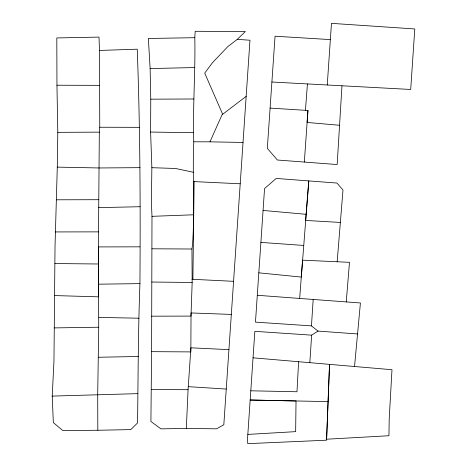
<?xml version="1.0" encoding="UTF-8"?>
<svg xmlns="http://www.w3.org/2000/svg" width="467" height="467" viewBox="0 0 467 467"><rect width="100%" height="100%" fill="white"/><g stroke="black" fill="none" stroke-linecap="round" stroke-linejoin="round"><path stroke-width="0.7" d="M237.294 39.362L249.979 40.226L223.821 424.737L216.554 428.823L186.321 428.437L160.899 428.852L150.911 421.45L151.6 351.657L151.991 216.338L151.396 202.719L151.863 167.688L150.602 132.056L150.771 99.179L150.123 68.573L148.36 38.475L194.809 37.693L195.171 31.295L245.35 31.517L237.294 39.362L227.966 46.461L212.573 62.578L204.709 73.08L222.671 114.281L222.035 114.765L209.969 141.834L193.77 141.793C192.667 107.106 195.521 72.403 194.809 37.693M98.724 327.221L97.696 394.516L97.819 430.259L62.771 430.539L53.331 422.6L52.222 396.092L53.962 361.032L55.024 246.272L57.289 167.122L57.785 132.342L56.956 85.227L56.811 37.944L98.992 37.091L99.494 50.442L99.757 127.24L99.325 132.138L98.403 246.92L98.724 327.221L54.324 327.904M151.641 316.182L191.003 316.101L192.165 282.459L191.943 249.004L192.474 245.356C194.978 210.856 192.322 176.316 193.77 141.793M97.819 430.259L130.772 429.605L137.572 422.927C138.15 376.507 138.168 330.052 139.942 283.627C140.45 205.468 140.164 127.31 137.234 49.193L99.494 50.442M192.9 279.313L194.138 181.605M253.038 357.821L391.982 369.712L389.215 418.677L388.935 435.734L326.608 439.213L329.533 364.371L326.573 440.2L247.779 443.65L247.492 439.336L254.842 331.337L311.641 335.154L318.015 331.091L357.547 333.958M186.321 428.437L188.078 389.7L190.892 347.81L228.929 349.643M298.611 361.727L296.983 391.76L250.785 390.803M341.972 85.788L337.168 164.542L277.392 160.023L267.322 148.348L275.051 36.222L330.362 39.607M318.015 331.091L311.454 325.884L313.182 299.435M309.825 362.684L311.641 335.154M337.168 261.759L342.988 190.046L336.987 183.058L276.195 178.435L264.555 188.54L255.467 322.131L311.454 325.884M270.095 108.099L307.946 110.469L307.111 122.453L339.322 125.255M327.25 84.988L331.471 23.35L414.778 28.954L410.709 89.466L271.882 82.017M304.338 162.049L307.946 110.469M305.447 110.311L307.432 83.932M299.662 298.431L302.587 260.172L349.485 262.326L346.251 301.916M340.361 222.444L305.634 220.442L308.792 180.91L301.291 277.077L258.817 272.827M354.541 366.507L360.419 302.978L257.288 295.278M222.671 114.281L246.162 96.36M247.831 434.409L295.658 431.642L296.025 400.966L250.172 400.015L328.056 401.614M151.991 216.338L193.694 214.785M52.222 396.092L137.818 393.64M150.123 68.573L194.751 67.546M98.683 207.628L140.135 206.718M98.525 357.255L138.366 356.496M98.636 284.181L139.942 283.627M140.053 167.653L99.097 167.968L57.289 167.122M150.771 99.179L193.945 98.981M57.785 132.342L99.325 132.138M56.367 199.8L98.806 199.707M55.351 231.936L98.712 231.865M139.925 246.833L98.403 246.92L98.683 296.837L54.785 295.576M56.956 85.227L99.354 85.35M99.757 127.24L139.534 127.333M151.296 389.583L188.078 389.7M151.962 248.8L191.943 249.004M151.6 351.657L190.845 351.902L191.044 312.954L231.323 314.414M54.943 263.546L98.525 263.995M151.828 282.039L192.165 282.459M150.602 132.056L193.344 132.692M209.969 141.834L243.021 142.464M98.957 317.42L138.938 318.208M151.863 167.688L175.586 168.482L193.315 172.253M193.215 181.558L240.213 183.788M191.978 279.266L233.576 281.321M188.265 386.664L226.244 389.052M260.89 242.402L303.713 245.449M263.061 210.436L306.107 214.312"/></g></svg>
